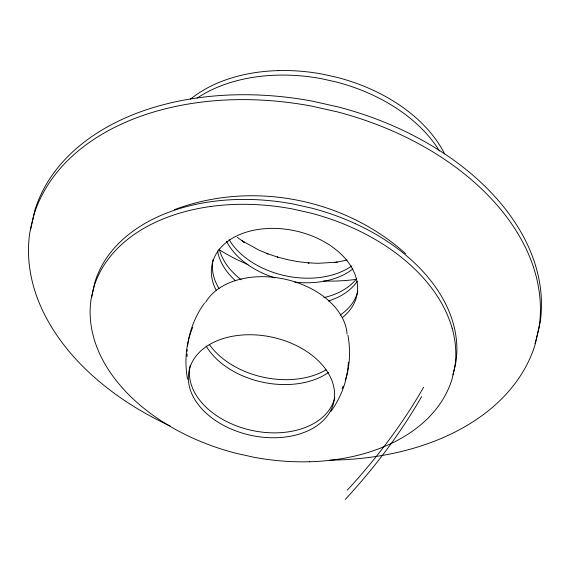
<?xml version="1.0" encoding="UTF-8"?>
<svg xmlns="http://www.w3.org/2000/svg" width="570" height="570" viewBox="0 0 570 570"><rect width="100%" height="100%" fill="white"/><g stroke="black" fill="none" stroke-linecap="round" stroke-linejoin="round"><path stroke-width="0.85" d="M187.067 356.549L187.117 353.927M187.16 351.305L187.188 349.56M348.363 362.249C347.714 379.862 341.245 397.055 330.999 411.319M187.587 346.076C189.375 330.593 195.41 315.73 204.502 303.105M92.19 294.07L95.09 281.594A185.927 126.091 12.2 0 1 114.762 247.558A183.654 124.545 12.2 0 1 124.324 238.103A185.328 125.685 12.2 0 1 211.912 201.559A183.633 124.531 12.2 0 1 237.462 199.5A185.963 126.112 12.2 0 1 293.194 204.003L311.626 208.128A185.97 126.12 12.2 0 1 355.594 223.782M452.965 374.761L455.872 362.285A185.97 126.112 12.2 0 0 453.186 323.247A184.915 125.4 12.2 0 0 355.58 223.796M345.185 380.496C350.144 365.983 350.586 350.215 347.957 335.189M192.667 327.429C185.777 343.682 184.416 361.943 187.544 379.235M342.142 388.597L343.183 386.196M174.342 209.703C251.797 180.369 344.294 198.346 405.719 253.743M347.03 260.084L334.79 262.535L337.191 262.136L318.217 263.304L308.071 262.848L309.054 262.948L298.345 261.701L287.693 259.706L277.212 256.977L277.761 257.163L267.009 253.543L268.05 253.899L258.709 249.995L242.122 240.868L244.224 242.279L237.398 237.455M351.626 266.033A74.029 50.203 12.2 0 1 229.112 239.657M444.628 153.921A147.929 100.32 12.2 0 0 372.709 90.017A148.777 100.897 12.2 0 0 337.547 77.484L322.798 74.186A148.77 100.89 12.2 0 0 278.217 70.58M190.416 99.194A147.915 100.313 12.2 0 1 278.224 70.602M352.816 268.997A74.029 50.203 12.2 0 1 294.768 282.072M274.868 277.839A74.029 50.203 12.2 0 1 226.497 241.274M439.477 151.014A147.929 100.32 12.2 0 0 371.718 94.591A148.777 100.897 12.2 0 0 336.557 82.052L321.808 78.76A148.77 100.89 12.2 0 0 277.227 75.154A147.915 100.313 12.2 0 0 197.106 98.111M219.008 249.553A147.922 100.313 12.2 0 0 241.238 261.594A148.742 100.869 12.2 0 0 247.993 264.573M323.439 280.996A148.749 100.876 12.2 0 0 335.73 281.031A147.915 100.313 12.2 0 0 356.165 279.364M328.634 372.402A74.029 50.203 12.2 0 1 206.119 346.026M326.197 369.759A74.029 50.203 12.2 0 1 209.432 344.615M205.592 302.435A74.029 50.203 12.2 0 1 285.399 279.272A74.029 50.203 12.2 0 1 347.08 334.084M334.782 397.518A74.029 50.203 12.2 0 1 251.171 430.264A74.029 50.203 12.2 0 1 190.287 365.199M216.294 290.479A74.029 50.203 12.2 0 1 294.989 230.793A74.029 50.203 12.2 0 1 342.306 317.604M452.088 328.142A184.915 125.4 12.2 0 0 354.519 228.691A185.97 126.12 12.2 0 0 310.565 213.016L292.139 208.898A185.963 126.112 12.2 0 0 236.408 204.395A183.633 124.531 12.2 0 0 210.857 206.461M210.85 206.454A185.328 125.685 12.2 0 0 123.255 242.991A183.654 124.545 12.2 0 0 113.701 252.453A185.927 126.091 12.2 0 0 94.036 286.489L91.129 298.965A185.934 126.091 12.2 0 0 93.822 337.996A183.654 124.545 12.2 0 0 101.004 356.578A185.328 125.685 12.2 0 0 167.972 425.106A183.654 124.545 12.2 0 0 183.162 433.485A185.927 126.091 12.2 0 0 235.374 453.122L253.807 457.24A185.934 126.091 12.2 0 0 309.538 461.743M309.538 461.75A183.654 124.545 12.2 0 0 335.089 459.676A185.328 125.685 12.2 0 0 422.684 423.147A183.633 124.531 12.2 0 0 432.238 413.685A185.963 126.112 12.2 0 0 451.91 379.649L454.81 367.173A185.97 126.112 12.2 0 0 452.124 328.142M357.775 291.149A74.029 50.203 12.2 0 1 340.055 315.096M219.03 288.534A74.029 50.203 12.2 0 1 213.102 259.671M91.763 297.255A185.934 126.091 12.2 0 1 92.076 294.861M357.255 281.281A74.029 50.203 12.2 0 1 328.249 301.053M235.41 280.675A74.029 50.203 12.2 0 1 217.583 250.886M170.28 426.032A260.298 176.522 12.2 0 1 158.738 420.461A257.12 174.37 12.2 0 1 137.484 408.726A260.006 176.322 12.2 0 1 92.632 375.73A257.69 174.755 12.2 0 1 70.659 353.265A259.991 176.315 12.2 0 1 43.712 312.795A257.12 174.363 12.2 0 1 33.651 286.788A260.312 176.529 12.2 0 1 29.897 232.14L33.958 214.669A260.298 176.522 12.2 0 1 61.496 167.024A257.12 174.363 12.2 0 1 74.884 153.786A260.006 176.329 12.2 0 1 114.998 127.196A257.697 174.755 12.2 0 1 143.704 115.211A259.977 176.308 12.2 0 1 197.512 102.636A257.091 174.349 12.2 0 1 233.28 99.736A260.347 176.558 12.2 0 1 311.298 106.049L337.105 111.813A260.355 176.565 12.2 0 1 410.201 139.308A258.901 175.574 12.2 0 1 535.244 272.987A260.355 176.565 12.2 0 1 539.042 327.636L534.981 345.099A260.347 176.558 12.2 0 1 507.443 392.751A257.084 174.349 12.2 0 1 494.055 405.99A259.991 176.315 12.2 0 1 453.948 432.573A257.697 174.762 12.2 0 1 425.234 444.557A259.991 176.315 12.2 0 1 371.433 457.133A257.113 174.363 12.2 0 1 335.659 460.033A260.312 176.529 12.2 0 1 329.667 460.14M356.735 278.559A74.029 50.203 12.2 0 1 324.031 297.583M241.274 279.763A74.029 50.203 12.2 0 1 219.272 249.061M411.241 134.435A258.901 175.574 12.2 0 1 536.299 268.092A260.355 176.565 12.2 0 1 540.103 322.741L536.042 340.212A260.347 176.558 12.2 0 1 535.016 343.318M411.262 134.413A260.355 176.565 12.2 0 0 338.16 106.925L312.36 101.154A260.347 176.558 12.2 0 0 234.334 94.848A257.091 174.349 12.2 0 0 198.567 97.748A259.977 176.308 12.2 0 0 144.766 110.324A257.697 174.755 12.2 0 0 116.052 122.301A260.006 176.329 12.2 0 0 75.945 148.891A257.12 174.363 12.2 0 0 62.55 162.129A260.298 176.522 12.2 0 0 35.012 209.781L30.951 227.245A260.312 176.529 12.2 0 0 30.609 229.674M423.617 387.244A340.29 178.681 -43.1 0 1 347.244 490.179M421.608 396.556A340.29 178.681 -43.1 0 1 345.235 499.484M215.51 420.525A74.029 50.203 12.2 0 0 333.721 402.413A74.029 50.203 12.2 0 0 235.203 335.815A74.029 50.203 12.2 0 0 215.51 420.525"/></g></svg>
